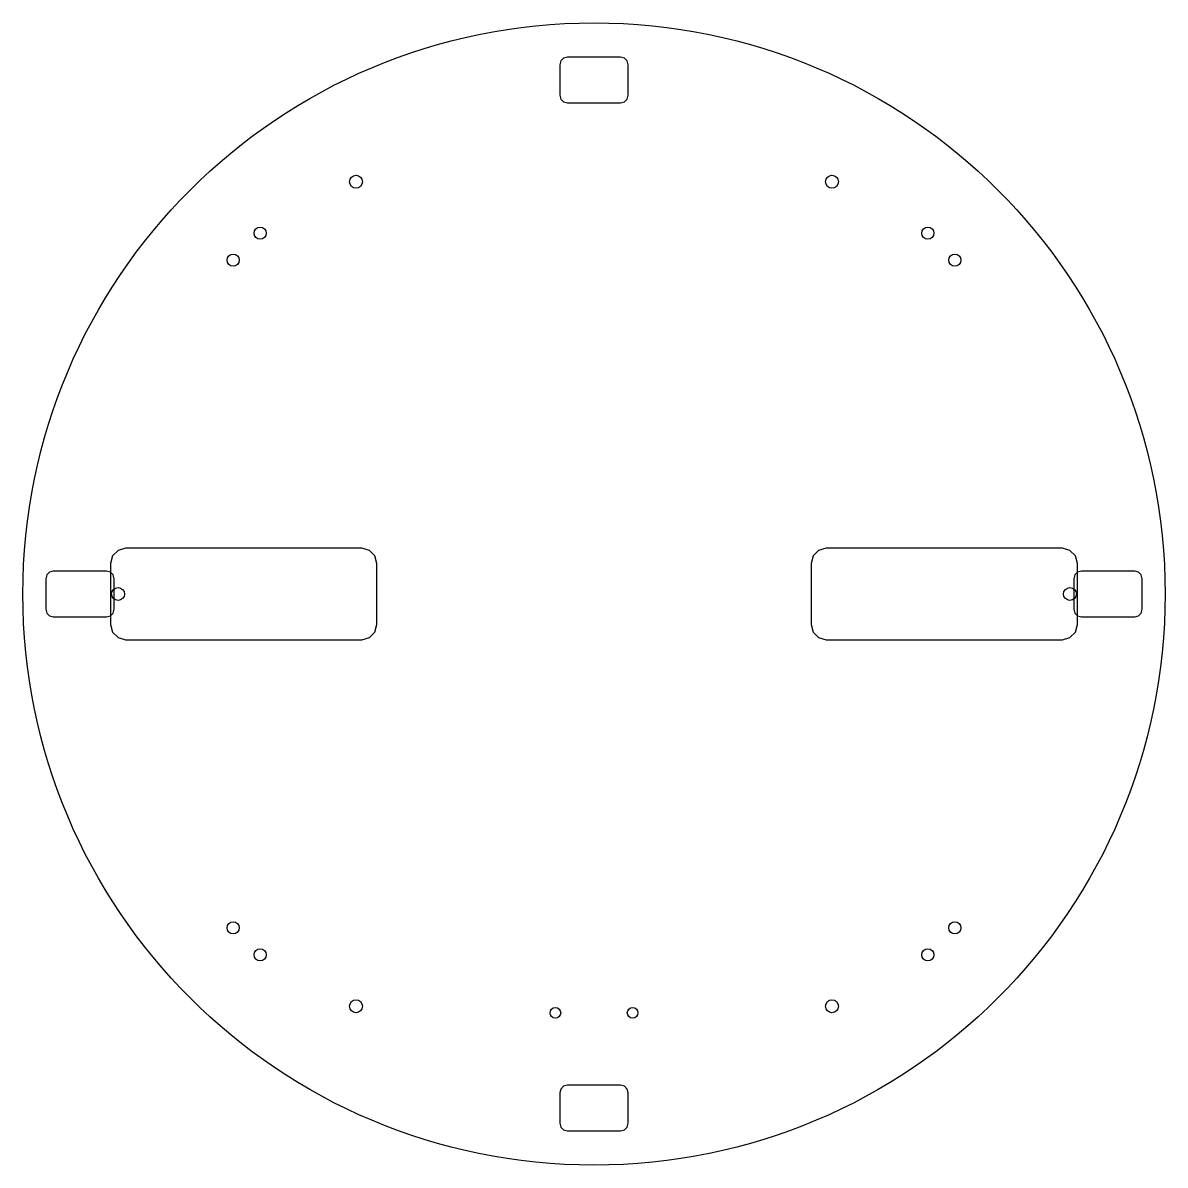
# Model space of a CAD drawing. Header units: millimetres. Extents: x -150 to 150, y -150 to 150.
import ezdxf

# ---------------------------------------------------------------- set-up
doc = ezdxf.new("R2010")
doc.units = ezdxf.units.MM
doc.layers.add('CUT', color=1, linetype='CONTINUOUS')

msp = doc.modelspace()

# ---------------------------------------------------------------- linework, layer by layer
at = {"layer": 'CUT'}
for points in [[(9, 139), (8.732, 140), (8, 140.732), (7, 141), (-7, 141), (-8, 140.732), (-8.732, 140), (-9, 139), (-9, 131), (-8.732, 130), (-8, 129.268), (-7, 129), (7, 129), (8, 129.268), (8.732, 130), (9, 131)], [(-57, 8), (-57.536, 10), (-59, 11.464), (-61, 12), (-123, 12), (-125, 11.464), (-126.464, 10), (-127, 8), (-127, -8), (-126.464, -10), (-125, -11.464), (-123, -12), (-61, -12), (-59, -11.464), (-57.536, -10), (-57, -8)], [(127, 8), (126.464, 10), (125, 11.464), (123, 12), (61, 12), (59, 11.464), (57.536, 10), (57, 8), (57, -8), (57.536, -10), (59, -11.464), (61, -12), (123, -12), (125, -11.464), (126.464, -10), (127, -8)], [(-126, 4), (-126.268, 5), (-127, 5.732), (-128, 6), (-142, 6), (-143, 5.732), (-143.732, 5), (-144, 4), (-144, -4), (-143.732, -5), (-143, -5.732), (-142, -6), (-128, -6), (-127, -5.732), (-126.268, -5), (-126, -4)], [(144, 4), (143.732, 5), (143, 5.732), (142, 6), (128, 6), (127, 5.732), (126.268, 5), (126, 4), (126, -4), (126.268, -5), (127, -5.732), (128, -6), (142, -6), (143, -5.732), (143.732, -5), (144, -4)], [(9, -131), (8.732, -130), (8, -129.268), (7, -129), (-7, -129), (-8, -129.268), (-8.732, -130), (-9, -131), (-9, -139), (-8.732, -140), (-8, -140.732), (-7, -141), (7, -141), (8, -140.732), (8.732, -140), (9, -139)]]:
    msp.add_lwpolyline(points, close=True, dxfattribs=at)
for centre, radius in [((0, 0), 150), ((-62.5, 108.253), 1.7), ((62.5, 108.253), 1.7), ((-87.681, 94.752), 1.6), ((87.681, 94.752), 1.6), ((-94.752, 87.681), 1.6), ((94.752, 87.681), 1.6), ((-125, 0), 1.7), ((125, 0), 1.7), ((-94.752, -87.681), 1.6), ((94.752, -87.681), 1.6), ((-87.681, -94.752), 1.6), ((87.681, -94.752), 1.6), ((-62.5, -108.253), 1.7), ((62.5, -108.253), 1.7), ((-10.15, -110), 1.4), ((10.15, -110), 1.4)]:
    msp.add_circle(centre, radius, dxfattribs=at)

doc.saveas('drawing.dxf')
